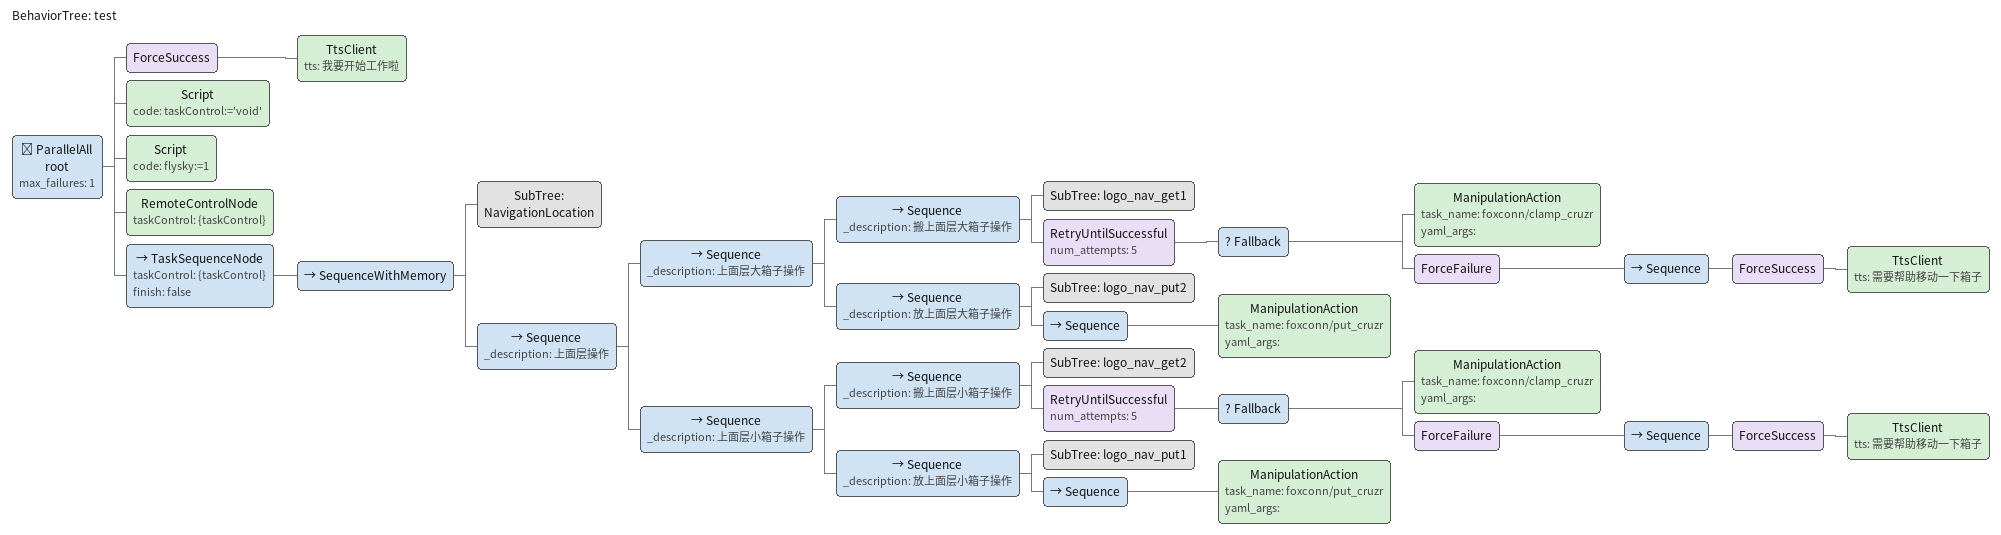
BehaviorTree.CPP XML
<?xml version="1.0" encoding="UTF-8"?>
<root BTCPP_format="4"
      main_tree_to_execute="test">
  <include path="subtrees/Navigation/navigation.xml"/>
  <BehaviorTree ID="test">
    <ParallelAll name="root"
                 max_failures="1">
      <ForceSuccess>
        <TtsClient tts="我要开始工作啦"/>
      </ForceSuccess>
      <Script code=" taskControl:=&apos;void&apos;"/>
      <Script code=" flysky:=1"/>
      <RemoteControlNode taskControl="{taskControl}"/>
      <TaskSequenceNode taskControl="{taskControl}"
                        finish="false">
        <SequenceWithMemory>
          <SubTree ID="NavigationLocation"/>
          <Sequence _description="上面层操作">
            <Sequence _description="上面层大箱子操作">
              <Sequence _description="搬上面层大箱子操作">
                <SubTree ID="logo_nav_get1"/>
                <RetryUntilSuccessful num_attempts="5">
                  <Fallback>
                    <ManipulationAction task_name="foxconn/clamp_cruzr"
                                        yaml_args=""/>
                    <ForceFailure>
                      <Sequence>
                        <ForceSuccess>
                          <TtsClient tts="需要帮助移动一下箱子"/>
                        </ForceSuccess>
                      </Sequence>
                    </ForceFailure>
                  </Fallback>
                </RetryUntilSuccessful>

              </Sequence>
              <Sequence _description="放上面层大箱子操作">
                <SubTree ID="logo_nav_put2"/>
                <Sequence>
                  <ManipulationAction task_name="foxconn/put_cruzr"
                                      yaml_args=""/>
                </Sequence>
              </Sequence>
            </Sequence>
            <Sequence _description="上面层小箱子操作">
              <Sequence _description="搬上面层小箱子操作">
                <SubTree ID="logo_nav_get2"/>
                <RetryUntilSuccessful num_attempts="5">
                  <Fallback>
                    <ManipulationAction task_name="foxconn/clamp_cruzr"
                                        yaml_args=""/>
                    <ForceFailure>
                      <Sequence>
                        <ForceSuccess>
                          <TtsClient tts="需要帮助移动一下箱子"/>
                        </ForceSuccess>
                      </Sequence>
                    </ForceFailure>
                  </Fallback>
                </RetryUntilSuccessful>

              </Sequence>
              <Sequence _description="放上面层小箱子操作">
                <SubTree ID="logo_nav_put1"/>
                <Sequence>
                  <ManipulationAction task_name="foxconn/put_cruzr"
                                      yaml_args=""/>
                </Sequence>
              </Sequence>
            </Sequence>
          </Sequence>
        </SequenceWithMemory>
      </TaskSequenceNode>
    </ParallelAll>
  </BehaviorTree>

</root>
